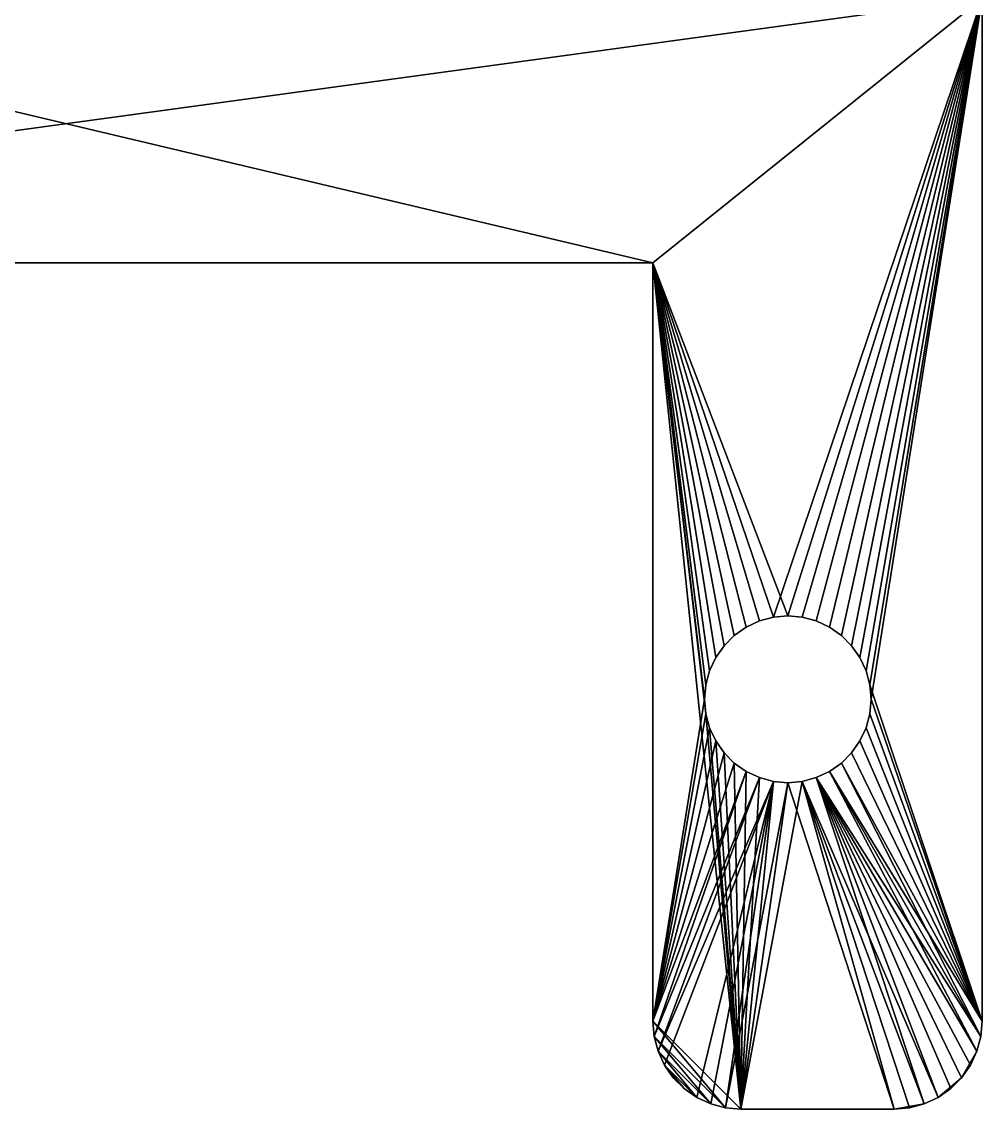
# Model space of a CAD drawing. Header units: metres. Extents: x 78.4 to 133.9, y 1.1 to 35.1.
# Drawn here: x 97.17 to 111, y 1.08 to 16.74 of the extents above; entities that cross this region are included whole.
import ezdxf

# ---------------------------------------------------------------- set-up
doc = ezdxf.new("R2010")
doc.units = ezdxf.units.M

msp = doc.modelspace()

# ---------------------------------------------------------------- linework, layer by layer
at = {"layer": 'STL2DXF'}
for points in [[(111, 17.076, 10.16), (106.254, 13.266, 10.16), (78.4, 19.87, 10.16)], [(78.4, 19.87, 10.16), (106.254, 13.266, 10.16), (83.146, 13.266, 10.16)], [(111, 17.076, 16.16), (78.4, 17.076, 16.16), (83.146, 13.266, 16.16)], [(83.146, 13.266, 16.16), (106.254, 13.266, 16.16), (111, 17.076, 16.16)], [(111, 17.076, 10.16), (108.2, 8.185, 10.16), (106.254, 13.266, 10.16)], [(106.254, 13.266, 16.16), (107.992, 8.167, 16.16), (111, 17.076, 16.16)], [(111, 17.076, 16.16), (107.992, 8.167, 16.16), (108.2, 8.185, 16.16)], [(108.408, 8.167, 10.16), (108.2, 8.185, 10.16), (111, 17.076, 10.16)], [(111, 17.076, 16.16), (108.2, 8.185, 16.16), (108.408, 8.167, 16.16)], [(111, 17.076, 10.16), (108.61, 8.113, 10.16), (108.408, 8.167, 10.16)], [(111, 17.076, 16.16), (108.408, 8.167, 16.16), (108.61, 8.113, 16.16)], [(111, 17.076, 10.16), (108.8, 8.024, 10.16), (108.61, 8.113, 10.16)], [(108.61, 8.113, 16.16), (108.8, 8.024, 16.16), (111, 17.076, 16.16)], [(108.971, 7.904, 10.16), (108.8, 8.024, 10.16), (111, 17.076, 10.16)], [(111, 17.076, 16.16), (108.8, 8.024, 16.16), (108.971, 7.904, 16.16)], [(111, 17.076, 10.16), (109.119, 7.756, 10.16), (108.971, 7.904, 10.16)], [(111, 17.076, 16.16), (108.971, 7.904, 16.16), (109.119, 7.756, 16.16)], [(111, 17.076, 10.16), (109.239, 7.585, 10.16), (109.119, 7.756, 10.16)], [(111, 17.076, 16.16), (109.119, 7.756, 16.16), (109.239, 7.585, 16.16)], [(109.328, 7.395, 10.16), (109.239, 7.585, 10.16), (111, 17.076, 10.16)], [(109.239, 7.585, 16.16), (109.328, 7.395, 16.16), (111, 17.076, 16.16)], [(111, 17.076, 10.16), (109.382, 7.193, 10.16), (109.328, 7.395, 10.16)], [(111, 17.076, 16.16), (109.328, 7.395, 16.16), (109.382, 7.193, 16.16)], [(111, 17.076, 10.16), (109.4, 6.985, 10.16), (109.382, 7.193, 10.16)], [(111, 17.076, 16.16), (109.382, 7.193, 16.16), (111, 2.355, 16.16)], [(111, 2.355, 10.16), (109.4, 6.985, 10.16), (111, 17.076, 10.16)], [(111, 2.355, 10.16), (111, 17.076, 10.16), (111, 2.355, 16.16)], [(111, 2.355, 16.16), (111, 17.076, 10.16), (111, 17.076, 16.16)], [(83.146, 13.266, 10.16), (106.254, 13.266, 10.16), (83.146, 13.266, 16.16)], [(83.146, 13.266, 16.16), (106.254, 13.266, 10.16), (106.254, 13.266, 16.16)], [(107, 6.985, 10.16), (107.018, 6.777, 10.16), (106.254, 13.266, 10.16)], [(106.254, 13.266, 10.16), (107.018, 6.777, 10.16), (107.524, 1.085, 10.16)], [(106.254, 13.266, 10.16), (107.524, 1.085, 10.16), (106.254, 2.355, 10.16)], [(108.2, 8.185, 10.16), (107.992, 8.167, 10.16), (106.254, 13.266, 10.16)], [(107.429, 7.904, 10.16), (107.281, 7.756, 10.16), (106.254, 13.266, 10.16)], [(106.254, 13.266, 10.16), (107.281, 7.756, 10.16), (107.161, 7.585, 10.16)], [(107.161, 7.585, 10.16), (107.072, 7.395, 10.16), (106.254, 13.266, 10.16)], [(106.254, 13.266, 10.16), (107.072, 7.395, 10.16), (107.018, 7.193, 10.16)], [(106.254, 13.266, 10.16), (107.018, 7.193, 10.16), (107, 6.985, 10.16)], [(107.992, 8.167, 10.16), (107.79, 8.113, 10.16), (106.254, 13.266, 10.16)], [(106.254, 13.266, 10.16), (107.79, 8.113, 10.16), (107.6, 8.024, 10.16)], [(106.254, 13.266, 10.16), (107.6, 8.024, 10.16), (107.429, 7.904, 10.16)], [(106.254, 13.266, 16.16), (106.254, 2.355, 16.16), (107, 6.985, 16.16)], [(107, 6.985, 16.16), (107.018, 7.193, 16.16), (106.254, 13.266, 16.16)], [(106.254, 13.266, 16.16), (107.018, 7.193, 16.16), (107.072, 7.395, 16.16)], [(106.254, 13.266, 16.16), (107.072, 7.395, 16.16), (107.161, 7.585, 16.16)], [(107.161, 7.585, 16.16), (107.281, 7.756, 16.16), (106.254, 13.266, 16.16)], [(106.254, 13.266, 16.16), (107.281, 7.756, 16.16), (107.429, 7.904, 16.16)], [(106.254, 13.266, 16.16), (107.429, 7.904, 16.16), (107.6, 8.024, 16.16)], [(107.6, 8.024, 16.16), (107.79, 8.113, 16.16), (106.254, 13.266, 16.16)], [(106.254, 13.266, 16.16), (107.79, 8.113, 16.16), (107.992, 8.167, 16.16)], [(106.254, 2.355, 16.16), (106.254, 13.266, 16.16), (106.254, 2.355, 10.16)], [(106.254, 2.355, 10.16), (106.254, 13.266, 16.16), (106.254, 13.266, 10.16)], [(107.79, 8.113, 16.16), (107.79, 8.113, 10.16), (107.992, 8.167, 10.16)], [(107.79, 8.113, 16.16), (107.992, 8.167, 10.16), (107.992, 8.167, 16.16)], [(107.992, 8.167, 16.16), (107.992, 8.167, 10.16), (108.2, 8.185, 10.16)], [(107.992, 8.167, 16.16), (108.2, 8.185, 10.16), (108.2, 8.185, 16.16)], [(108.2, 8.185, 16.16), (108.2, 8.185, 10.16), (108.408, 8.167, 10.16)], [(108.2, 8.185, 16.16), (108.408, 8.167, 10.16), (108.408, 8.167, 16.16)], [(108.408, 8.167, 16.16), (108.408, 8.167, 10.16), (108.61, 8.113, 10.16)], [(108.408, 8.167, 16.16), (108.61, 8.113, 10.16), (108.61, 8.113, 16.16)], [(107.429, 7.904, 16.16), (107.429, 7.904, 10.16), (107.6, 8.024, 10.16)], [(107.429, 7.904, 16.16), (107.6, 8.024, 10.16), (107.6, 8.024, 16.16)], [(107.6, 8.024, 16.16), (107.6, 8.024, 10.16), (107.79, 8.113, 10.16)], [(107.6, 8.024, 16.16), (107.79, 8.113, 10.16), (107.79, 8.113, 16.16)], [(108.61, 8.113, 16.16), (108.61, 8.113, 10.16), (108.8, 8.024, 10.16)], [(108.61, 8.113, 16.16), (108.8, 8.024, 10.16), (108.8, 8.024, 16.16)], [(108.8, 8.024, 16.16), (108.8, 8.024, 10.16), (108.971, 7.904, 10.16)], [(108.8, 8.024, 16.16), (108.971, 7.904, 10.16), (108.971, 7.904, 16.16)], [(107.281, 7.756, 16.16), (107.281, 7.756, 10.16), (107.429, 7.904, 10.16)], [(107.281, 7.756, 16.16), (107.429, 7.904, 10.16), (107.429, 7.904, 16.16)], [(108.971, 7.904, 16.16), (108.971, 7.904, 10.16), (109.119, 7.756, 10.16)], [(108.971, 7.904, 16.16), (109.119, 7.756, 10.16), (109.119, 7.756, 16.16)], [(107.161, 7.585, 16.16), (107.161, 7.585, 10.16), (107.281, 7.756, 10.16)], [(107.161, 7.585, 16.16), (107.281, 7.756, 10.16), (107.281, 7.756, 16.16)], [(109.119, 7.756, 16.16), (109.119, 7.756, 10.16), (109.239, 7.585, 10.16)], [(109.119, 7.756, 16.16), (109.239, 7.585, 10.16), (109.239, 7.585, 16.16)], [(107.072, 7.395, 16.16), (107.072, 7.395, 10.16), (107.161, 7.585, 10.16)], [(107.072, 7.395, 16.16), (107.161, 7.585, 10.16), (107.161, 7.585, 16.16)], [(109.239, 7.585, 16.16), (109.239, 7.585, 10.16), (109.328, 7.395, 10.16)], [(109.239, 7.585, 16.16), (109.328, 7.395, 10.16), (109.328, 7.395, 16.16)], [(107.018, 7.193, 16.16), (107.018, 7.193, 10.16), (107.072, 7.395, 10.16)], [(107.018, 7.193, 16.16), (107.072, 7.395, 10.16), (107.072, 7.395, 16.16)], [(109.328, 7.395, 16.16), (109.328, 7.395, 10.16), (109.382, 7.193, 10.16)], [(109.328, 7.395, 16.16), (109.382, 7.193, 10.16), (109.382, 7.193, 16.16)], [(107, 6.985, 16.16), (107, 6.985, 10.16), (107.018, 7.193, 10.16)], [(107, 6.985, 16.16), (107.018, 7.193, 10.16), (107.018, 7.193, 16.16)], [(111, 2.355, 16.16), (109.382, 7.193, 16.16), (109.4, 6.985, 16.16)], [(109.382, 7.193, 16.16), (109.382, 7.193, 10.16), (109.4, 6.985, 10.16)], [(109.382, 7.193, 16.16), (109.4, 6.985, 10.16), (109.4, 6.985, 16.16)], [(106.254, 2.355, 16.16), (107.018, 6.777, 16.16), (107, 6.985, 16.16)], [(107.018, 6.777, 16.16), (107, 6.985, 10.16), (107, 6.985, 16.16)], [(107.018, 6.777, 16.16), (107.018, 6.777, 10.16), (107, 6.985, 10.16)], [(111, 2.355, 10.16), (109.382, 6.777, 10.16), (109.4, 6.985, 10.16)], [(111, 2.355, 16.16), (109.4, 6.985, 16.16), (109.382, 6.777, 16.16)], [(109.4, 6.985, 16.16), (109.4, 6.985, 10.16), (109.382, 6.777, 10.16)], [(109.4, 6.985, 16.16), (109.382, 6.777, 10.16), (109.382, 6.777, 16.16)], [(106.254, 2.355, 16.16), (107.072, 6.575, 16.16), (107.018, 6.777, 16.16)], [(107.018, 6.777, 10.16), (107.072, 6.575, 10.16), (107.524, 1.085, 10.16)], [(107.072, 6.575, 16.16), (107.072, 6.575, 10.16), (107.018, 6.777, 10.16)], [(107.072, 6.575, 16.16), (107.018, 6.777, 10.16), (107.018, 6.777, 16.16)], [(109.328, 6.575, 10.16), (109.382, 6.777, 10.16), (111, 2.355, 10.16)], [(109.382, 6.777, 16.16), (109.328, 6.575, 16.16), (111, 2.355, 16.16)], [(109.382, 6.777, 16.16), (109.382, 6.777, 10.16), (109.328, 6.575, 10.16)], [(109.382, 6.777, 16.16), (109.328, 6.575, 10.16), (109.328, 6.575, 16.16)], [(107.161, 6.385, 16.16), (107.072, 6.575, 16.16), (106.254, 2.355, 16.16)], [(107.524, 1.085, 10.16), (107.072, 6.575, 10.16), (107.161, 6.385, 10.16)], [(107.161, 6.385, 16.16), (107.161, 6.385, 10.16), (107.072, 6.575, 10.16)], [(107.161, 6.385, 16.16), (107.072, 6.575, 10.16), (107.072, 6.575, 16.16)], [(111, 2.355, 10.16), (109.239, 6.385, 10.16), (109.328, 6.575, 10.16)], [(111, 2.355, 16.16), (109.328, 6.575, 16.16), (109.239, 6.385, 16.16)], [(109.328, 6.575, 16.16), (109.328, 6.575, 10.16), (109.239, 6.385, 10.16)], [(109.328, 6.575, 16.16), (109.239, 6.385, 10.16), (109.239, 6.385, 16.16)], [(107.281, 6.214, 16.16), (107.161, 6.385, 16.16), (106.254, 2.355, 16.16)], [(107.524, 1.085, 10.16), (107.161, 6.385, 10.16), (107.281, 6.214, 10.16)], [(107.281, 6.214, 16.16), (107.281, 6.214, 10.16), (107.161, 6.385, 10.16)], [(107.281, 6.214, 16.16), (107.161, 6.385, 10.16), (107.161, 6.385, 16.16)], [(111, 2.355, 10.16), (109.119, 6.214, 10.16), (109.239, 6.385, 10.16)], [(109.119, 6.214, 16.16), (111, 2.355, 16.16), (109.239, 6.385, 16.16)], [(109.239, 6.385, 16.16), (109.239, 6.385, 10.16), (109.119, 6.214, 10.16)], [(109.239, 6.385, 16.16), (109.119, 6.214, 10.16), (109.119, 6.214, 16.16)], [(106.254, 2.355, 16.16), (107.429, 6.066, 16.16), (107.281, 6.214, 16.16)], [(107.281, 6.214, 10.16), (107.429, 6.066, 10.16), (107.524, 1.085, 10.16)], [(107.429, 6.066, 16.16), (107.429, 6.066, 10.16), (107.281, 6.214, 10.16)], [(107.429, 6.066, 16.16), (107.281, 6.214, 10.16), (107.281, 6.214, 16.16)], [(108.971, 6.066, 10.16), (109.119, 6.214, 10.16), (111, 2.355, 10.16)], [(108.971, 6.066, 16.16), (111, 2.355, 16.16), (109.119, 6.214, 16.16)], [(109.119, 6.214, 16.16), (109.119, 6.214, 10.16), (108.971, 6.066, 10.16)], [(109.119, 6.214, 16.16), (108.971, 6.066, 10.16), (108.971, 6.066, 16.16)], [(106.254, 2.355, 16.16), (107.6, 5.946, 16.16), (107.429, 6.066, 16.16)], [(107.524, 1.085, 10.16), (107.429, 6.066, 10.16), (107.6, 5.946, 10.16)], [(107.6, 5.946, 16.16), (107.6, 5.946, 10.16), (107.429, 6.066, 10.16)], [(107.6, 5.946, 16.16), (107.429, 6.066, 10.16), (107.429, 6.066, 16.16)], [(108.971, 6.066, 10.16), (111, 2.355, 10.16), (108.8, 5.946, 10.16)], [(108.8, 5.946, 16.16), (110.981, 2.134, 16.16), (108.971, 6.066, 16.16)], [(108.971, 6.066, 16.16), (108.971, 6.066, 10.16), (108.8, 5.946, 10.16)], [(108.971, 6.066, 16.16), (108.8, 5.946, 10.16), (108.8, 5.946, 16.16)], [(108.971, 6.066, 16.16), (110.981, 2.134, 16.16), (111, 2.355, 16.16)], [(106.273, 2.134, 16.16), (107.6, 5.946, 16.16), (106.254, 2.355, 16.16)], [(106.273, 2.134, 16.16), (107.79, 5.857, 16.16), (107.6, 5.946, 16.16)], [(106.331, 1.921, 16.16), (107.79, 5.857, 16.16), (106.273, 2.134, 16.16)], [(106.331, 1.921, 16.16), (107.992, 5.803, 16.16), (107.79, 5.857, 16.16)], [(106.424, 1.72, 16.16), (107.992, 5.803, 16.16), (106.331, 1.921, 16.16)], [(106.424, 1.72, 16.16), (106.889, 1.255, 16.16), (107.992, 5.803, 16.16)], [(107.992, 5.803, 16.16), (106.889, 1.255, 16.16), (107.09, 1.162, 16.16)], [(107.992, 5.803, 16.16), (107.09, 1.162, 16.16), (107.303, 1.104, 16.16)], [(107.303, 1.104, 16.16), (108.2, 5.785, 16.16), (107.992, 5.803, 16.16)], [(107.524, 1.085, 10.16), (107.6, 5.946, 10.16), (107.79, 5.857, 10.16)], [(107.992, 5.803, 10.16), (107.524, 1.085, 10.16), (107.79, 5.857, 10.16)], [(108.2, 5.785, 10.16), (107.524, 1.085, 10.16), (107.992, 5.803, 10.16)], [(109.73, 1.085, 16.16), (108.408, 5.803, 16.16), (107.524, 1.085, 16.16)], [(107.524, 1.085, 16.16), (108.408, 5.803, 16.16), (108.2, 5.785, 16.16)], [(107.79, 5.857, 16.16), (107.79, 5.857, 10.16), (107.6, 5.946, 10.16)], [(107.79, 5.857, 16.16), (107.6, 5.946, 10.16), (107.6, 5.946, 16.16)], [(107.992, 5.803, 16.16), (107.992, 5.803, 10.16), (107.79, 5.857, 10.16)], [(107.992, 5.803, 16.16), (107.79, 5.857, 10.16), (107.79, 5.857, 16.16)], [(108.2, 5.785, 16.16), (108.2, 5.785, 10.16), (107.992, 5.803, 10.16)], [(108.2, 5.785, 16.16), (107.992, 5.803, 10.16), (107.992, 5.803, 16.16)], [(108.408, 5.803, 10.16), (109.73, 1.085, 10.16), (108.2, 5.785, 10.16)], [(108.408, 5.803, 16.16), (108.408, 5.803, 10.16), (108.2, 5.785, 10.16)], [(108.408, 5.803, 16.16), (108.2, 5.785, 10.16), (108.2, 5.785, 16.16)], [(108.61, 5.857, 10.16), (110.365, 1.255, 10.16), (108.408, 5.803, 10.16)], [(108.408, 5.803, 16.16), (110.164, 1.162, 16.16), (108.61, 5.857, 16.16)], [(108.61, 5.857, 16.16), (108.61, 5.857, 10.16), (108.408, 5.803, 10.16)], [(108.61, 5.857, 16.16), (108.408, 5.803, 10.16), (108.408, 5.803, 16.16)], [(108.408, 5.803, 10.16), (110.365, 1.255, 10.16), (110.164, 1.162, 10.16)], [(108.408, 5.803, 10.16), (110.164, 1.162, 10.16), (109.73, 1.085, 10.16)], [(109.73, 1.085, 16.16), (109.951, 1.104, 16.16), (108.408, 5.803, 16.16)], [(108.408, 5.803, 16.16), (109.951, 1.104, 16.16), (110.164, 1.162, 16.16)], [(108.8, 5.946, 10.16), (110.981, 2.134, 10.16), (108.61, 5.857, 10.16)], [(108.61, 5.857, 16.16), (110.923, 1.921, 16.16), (108.8, 5.946, 16.16)], [(108.8, 5.946, 16.16), (108.8, 5.946, 10.16), (108.61, 5.857, 10.16)], [(108.8, 5.946, 16.16), (108.61, 5.857, 10.16), (108.61, 5.857, 16.16)], [(108.61, 5.857, 10.16), (110.981, 2.134, 10.16), (110.923, 1.921, 10.16)], [(108.61, 5.857, 10.16), (110.923, 1.921, 10.16), (110.83, 1.72, 10.16)], [(110.83, 1.72, 10.16), (110.703, 1.539, 10.16), (108.61, 5.857, 10.16)], [(108.61, 5.857, 10.16), (110.703, 1.539, 10.16), (110.365, 1.255, 10.16)], [(108.61, 5.857, 16.16), (110.164, 1.162, 16.16), (110.365, 1.255, 16.16)], [(108.61, 5.857, 16.16), (110.365, 1.255, 16.16), (110.546, 1.382, 16.16)], [(110.546, 1.382, 16.16), (110.703, 1.539, 16.16), (108.61, 5.857, 16.16)], [(108.61, 5.857, 16.16), (110.703, 1.539, 16.16), (110.923, 1.921, 16.16)], [(108.8, 5.946, 10.16), (111, 2.355, 10.16), (110.981, 2.134, 10.16)], [(108.8, 5.946, 16.16), (110.923, 1.921, 16.16), (110.981, 2.134, 16.16)], [(107.524, 1.085, 16.16), (108.2, 5.785, 16.16), (107.303, 1.104, 16.16)], [(108.2, 5.785, 10.16), (109.73, 1.085, 10.16), (107.524, 1.085, 10.16)], [(106.254, 2.355, 10.16), (107.524, 1.085, 10.16), (107.303, 1.104, 10.16)], [(106.254, 2.355, 10.16), (107.303, 1.104, 10.16), (106.273, 2.134, 10.16)], [(106.273, 2.134, 10.16), (106.273, 2.134, 16.16), (106.254, 2.355, 16.16)], [(106.273, 2.134, 10.16), (106.254, 2.355, 16.16), (106.254, 2.355, 10.16)], [(111, 2.355, 10.16), (111, 2.355, 16.16), (110.981, 2.134, 16.16)], [(111, 2.355, 10.16), (110.981, 2.134, 16.16), (110.981, 2.134, 10.16)], [(106.273, 2.134, 10.16), (107.303, 1.104, 10.16), (107.09, 1.162, 10.16)], [(106.273, 2.134, 10.16), (107.09, 1.162, 10.16), (106.331, 1.921, 10.16)], [(106.331, 1.921, 10.16), (106.331, 1.921, 16.16), (106.273, 2.134, 16.16)], [(106.331, 1.921, 10.16), (106.273, 2.134, 16.16), (106.273, 2.134, 10.16)], [(110.981, 2.134, 10.16), (110.981, 2.134, 16.16), (110.923, 1.921, 16.16)], [(110.981, 2.134, 10.16), (110.923, 1.921, 16.16), (110.923, 1.921, 10.16)], [(106.331, 1.921, 10.16), (107.09, 1.162, 10.16), (106.889, 1.255, 10.16)], [(106.331, 1.921, 10.16), (106.889, 1.255, 10.16), (106.424, 1.72, 10.16)], [(106.424, 1.72, 10.16), (106.424, 1.72, 16.16), (106.331, 1.921, 16.16)], [(106.424, 1.72, 10.16), (106.331, 1.921, 16.16), (106.331, 1.921, 10.16)], [(110.703, 1.539, 16.16), (110.83, 1.72, 16.16), (110.923, 1.921, 16.16)], [(110.923, 1.921, 10.16), (110.923, 1.921, 16.16), (110.83, 1.72, 16.16)], [(110.923, 1.921, 10.16), (110.83, 1.72, 16.16), (110.83, 1.72, 10.16)], [(106.424, 1.72, 10.16), (106.889, 1.255, 10.16), (106.708, 1.382, 10.16)], [(106.424, 1.72, 10.16), (106.708, 1.382, 10.16), (106.551, 1.539, 10.16)], [(106.551, 1.539, 16.16), (106.708, 1.382, 16.16), (106.424, 1.72, 16.16)], [(106.424, 1.72, 16.16), (106.708, 1.382, 16.16), (106.889, 1.255, 16.16)], [(106.551, 1.539, 10.16), (106.551, 1.539, 16.16), (106.424, 1.72, 16.16)], [(106.551, 1.539, 10.16), (106.424, 1.72, 16.16), (106.424, 1.72, 10.16)], [(110.83, 1.72, 10.16), (110.83, 1.72, 16.16), (110.703, 1.539, 16.16)], [(110.83, 1.72, 10.16), (110.703, 1.539, 16.16), (110.703, 1.539, 10.16)], [(106.708, 1.382, 10.16), (106.708, 1.382, 16.16), (106.551, 1.539, 16.16)], [(106.708, 1.382, 10.16), (106.551, 1.539, 16.16), (106.551, 1.539, 10.16)], [(110.703, 1.539, 10.16), (110.546, 1.382, 10.16), (110.365, 1.255, 10.16)], [(110.703, 1.539, 10.16), (110.703, 1.539, 16.16), (110.546, 1.382, 16.16)], [(110.703, 1.539, 10.16), (110.546, 1.382, 16.16), (110.546, 1.382, 10.16)], [(106.889, 1.255, 10.16), (106.889, 1.255, 16.16), (106.708, 1.382, 16.16)], [(106.889, 1.255, 10.16), (106.708, 1.382, 16.16), (106.708, 1.382, 10.16)], [(107.09, 1.162, 10.16), (107.09, 1.162, 16.16), (106.889, 1.255, 16.16)], [(107.09, 1.162, 10.16), (106.889, 1.255, 16.16), (106.889, 1.255, 10.16)], [(110.365, 1.255, 10.16), (110.365, 1.255, 16.16), (110.164, 1.162, 16.16)], [(110.365, 1.255, 10.16), (110.164, 1.162, 16.16), (110.164, 1.162, 10.16)], [(110.546, 1.382, 10.16), (110.546, 1.382, 16.16), (110.365, 1.255, 16.16)], [(110.546, 1.382, 10.16), (110.365, 1.255, 16.16), (110.365, 1.255, 10.16)], [(107.303, 1.104, 10.16), (107.303, 1.104, 16.16), (107.09, 1.162, 16.16)], [(107.303, 1.104, 10.16), (107.09, 1.162, 16.16), (107.09, 1.162, 10.16)], [(107.524, 1.085, 10.16), (107.524, 1.085, 16.16), (107.303, 1.104, 16.16)], [(107.524, 1.085, 10.16), (107.303, 1.104, 16.16), (107.303, 1.104, 10.16)], [(109.73, 1.085, 10.16), (110.164, 1.162, 10.16), (109.951, 1.104, 10.16)], [(109.951, 1.104, 10.16), (109.951, 1.104, 16.16), (109.73, 1.085, 16.16)], [(109.951, 1.104, 10.16), (109.73, 1.085, 16.16), (109.73, 1.085, 10.16)], [(110.164, 1.162, 10.16), (110.164, 1.162, 16.16), (109.951, 1.104, 16.16)], [(110.164, 1.162, 10.16), (109.951, 1.104, 16.16), (109.951, 1.104, 10.16)], [(109.73, 1.085, 16.16), (107.524, 1.085, 16.16), (109.73, 1.085, 10.16)], [(109.73, 1.085, 10.16), (107.524, 1.085, 16.16), (107.524, 1.085, 10.16)]]:
    msp.add_3dface(points, dxfattribs=at)

doc.saveas('drawing.dxf')
